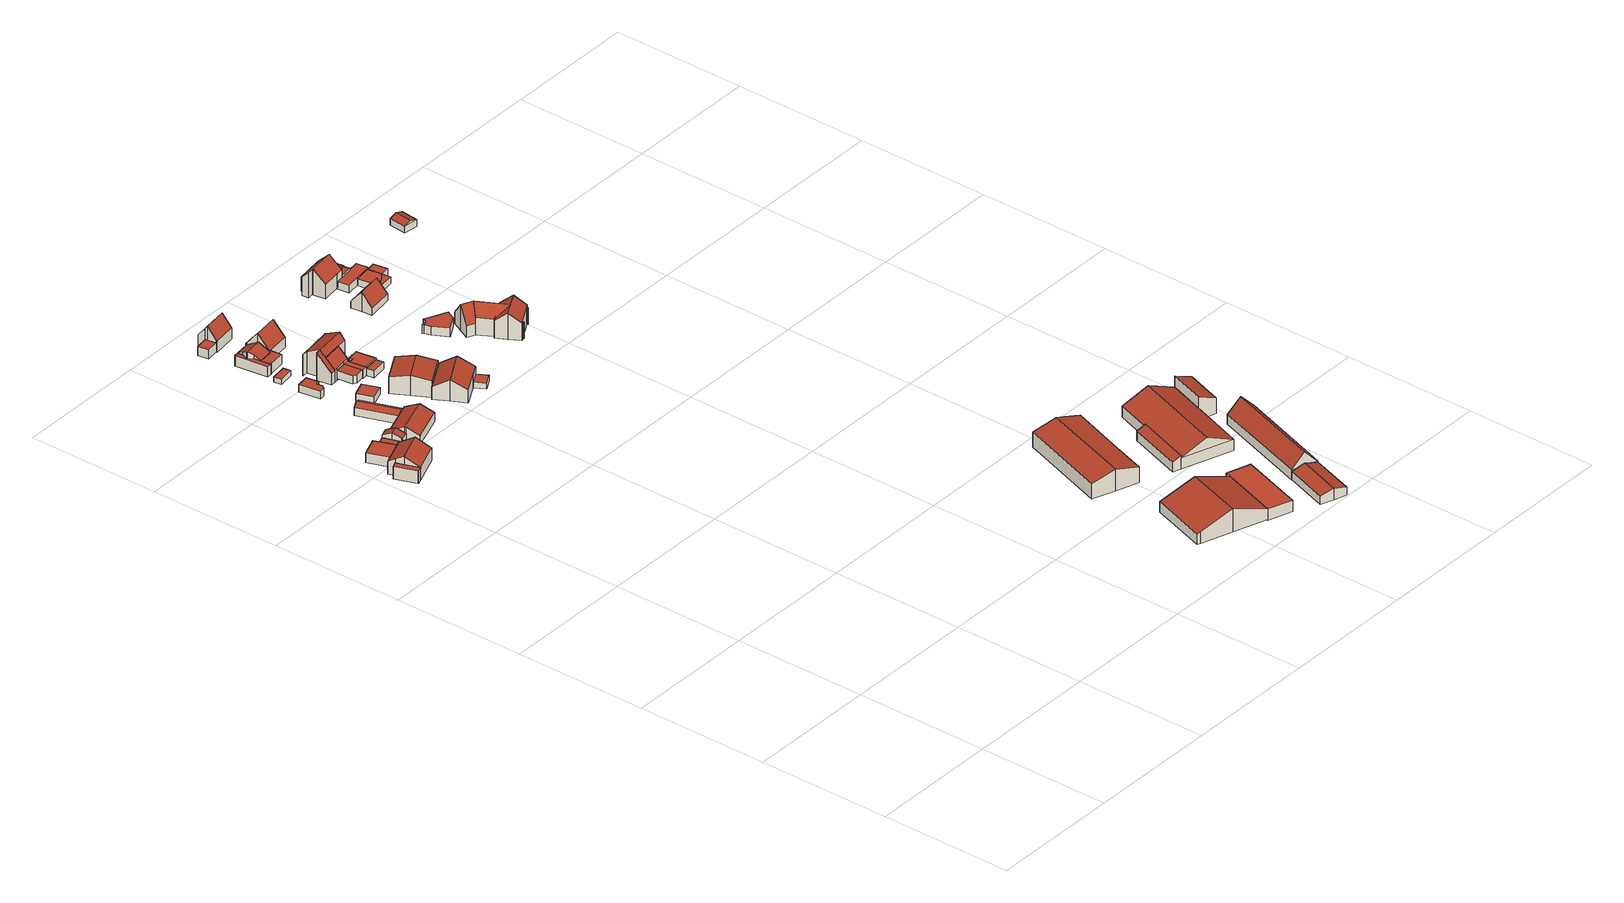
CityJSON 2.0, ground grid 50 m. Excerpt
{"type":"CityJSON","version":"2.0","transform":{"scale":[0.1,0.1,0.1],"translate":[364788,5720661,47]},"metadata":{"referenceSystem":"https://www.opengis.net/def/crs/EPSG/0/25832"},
"CityObjects":{
"building1":{"type":"Building","attributes":{"Gemeindeschluessel":"05562024","Geometrietyp2DReferenz":"3000","function":"31001_1010"},"children":["building1-1","building1-2","building1-3"]},
"building1-1":{"type":"BuildingPart","attributes":{"roofType":"3100","measuredHeight":8.03},"parents":["building1"],"geometry":[{"type":"MultiSurface","lod":"2","boundaries":[[[0,1,2,3]],[[4,5,1,0]],[[6,7,8,9]],[[10,11,7,6]],[[12,13,11,10]],[[9,4,0,3,14,6]],[[12,10,6,14]],[[2,1,5,8,7,11,13,15]],[[14,3,16,17]],[[17,16,2,15]],[[4,9,18,19]],[[8,5,19,18]],[[14,17,12]],[[13,12,17,15]]],"semantics":{"surfaces":[{"type":"WallSurface"},{"type":"RoofSurface"},{"type":"GroundSurface"},{"type":"ClosureSurface"}],"values":[0,0,0,0,0,1,1,2,0,3,0,3,0,3]}}]},
"building1-2":{"type":"BuildingPart","attributes":{"roofType":"1000","measuredHeight":3.71},"parents":["building1"],"geometry":[{"type":"Solid","lod":"2","boundaries":[[[[20,21,22,23]],[[24,25,21,20]],[[26,27,25,24]],[[18,8,27,26]],[[23,22,5,19]],[[18,26,24,20,23,19]],[[21,25,27,8,5,22]],[[18,19,5,8]]]],"semantics":{"surfaces":[{"type":"WallSurface"},{"type":"RoofSurface"},{"type":"GroundSurface"},{"type":"ClosureSurface"}],"values":[[0,0,0,0,0,1,2,3]]}}]},
"building1-3":{"type":"BuildingPart","attributes":{"roofType":"1000","measuredHeight":4.94},"parents":["building1"],"geometry":[{"type":"MultiSurface","lod":"2","boundaries":[[[16,2,28,29]],[[30,31,13,12]],[[32,33,31,30]],[[29,28,33,32]],[[30,12,16,29,32]],[[2,13,31,33,28]],[[16,17,15,2]],[[17,12,13,15]]],"semantics":{"surfaces":[{"type":"WallSurface"},{"type":"RoofSurface"},{"type":"GroundSurface"},{"type":"ClosureSurface"}],"values":[0,0,0,0,1,2,3,3]}}]},
"building2":{"type":"Building","attributes":{"Geometrietyp2DReferenz":"3000","Gemeindeschluessel":"05562024","function":"31001_2463","roofType":"1000","measuredHeight":2.84},"geometry":[{"type":"Solid","lod":"2","boundaries":[[[[34,35,36,37]],[[38,39,35,34]],[[40,41,39,38]],[[37,36,41,40]],[[38,34,37,40]],[[35,39,41,36]]]],"semantics":{"surfaces":[{"type":"WallSurface"},{"type":"RoofSurface"},{"type":"GroundSurface"}],"values":[[0,0,0,0,1,2]]}}]},
"building3":{"type":"Building","attributes":{"Geometrietyp2DReferenz":"3000","Gemeindeschluessel":"05562024","function":"31001_2463","roofType":"3100","measuredHeight":5.29},"address":[{"country":"Germany","locality":"Marl","thoroughfareNumber":"4","thoroughfareName":"Lüttinghofallee"}],"geometry":[{"type":"Solid","lod":"2","boundaries":[[[[42,43,44,45]],[[46,47,43,42]],[[48,49,47,46]],[[50,51,49,48]],[[52,53,51,50]],[[54,55,53,52]],[[56,57,55,54]],[[45,44,57,56]],[[50,48,46,42,52]],[[45,56,54,52,42]],[[43,47,49,51,53,55,57,44]]]],"semantics":{"surfaces":[{"type":"WallSurface"},{"type":"RoofSurface"},{"type":"GroundSurface"}],"values":[[0,0,0,0,0,0,0,0,1,1,2]]}}]},
"building4":{"type":"Building","attributes":{"Gemeindeschluessel":"05562024","Geometrietyp2DReferenz":"3000","function":"31001_1010"},"address":[{"country":"Germany","locality":"Marl","thoroughfareNumber":"4","thoroughfareName":"Lüttinghofallee"}],"children":["building4-1","building4-2"]},
"building4-1":{"type":"BuildingPart","attributes":{"roofType":"3100","measuredHeight":5.7},"parents":["building4"],"geometry":[{"type":"MultiSurface","lod":"2","boundaries":[[[58,59,60,61]],[[62,63,59,58]],[[64,65,63,62]],[[66,67,65,64]],[[68,69,70,71]],[[72,73,69,68]],[[74,75,73,72]],[[61,60,75,74]],[[58,61,74,72,62]],[[68,71,66,64,62,72]],[[59,63,65,67,70,69,73,75,60]],[[66,76,77]],[[71,78,79]],[[70,67,77,78]],[[76,79,78,77]]],"semantics":{"surfaces":[{"type":"WallSurface"},{"type":"RoofSurface"},{"type":"GroundSurface"},{"type":"ClosureSurface"}],"values":[0,0,0,0,0,0,0,0,1,1,2,0,0,3,3]}}]},
"building4-2":{"type":"BuildingPart","attributes":{"roofType":"3100","measuredHeight":4.14},"address":[{"country":"Germany","locality":"Marl","thoroughfareNumber":"4","thoroughfareName":"Lüttinghofallee"}],"parents":["building4"],"geometry":[{"type":"MultiSurface","lod":"2","boundaries":[[[80,81,67,77]],[[82,83,81,80]],[[78,70,83,82]],[[80,84,82]],[[77,85,84,80]],[[82,84,85,78]],[[81,83,70,67]],[[78,77,67,70]],[[76,79,85]],[[78,79,76,77]]],"semantics":{"surfaces":[{"type":"WallSurface"},{"type":"RoofSurface"},{"type":"GroundSurface"},{"type":"ClosureSurface"}],"values":[0,0,0,0,1,1,2,3,0,3]}}]},
"building5":{"type":"Building","attributes":{"Geometrietyp2DReferenz":"3000","Gemeindeschluessel":"05562024","function":"31001_1313","roofType":"1000","measuredHeight":2.84,"storeysAboveGround":1},"address":[{"country":"Germany","locality":"Marl","thoroughfareNumber":"24","thoroughfareName":"Im Eichholz"}],"geometry":[{"type":"Solid","lod":"2","boundaries":[[[[86,87,88,89]],[[90,91,87,86]],[[92,93,91,90]],[[94,95,93,92]],[[96,97,95,94]],[[98,99,97,96]],[[89,88,99,98]],[[96,94,92,90,86,89,98]],[[87,91,93,95,97,99,88]]]],"semantics":{"surfaces":[{"type":"WallSurface"},{"type":"RoofSurface"},{"type":"GroundSurface"}],"values":[[0,0,0,0,0,0,0,1,2]]}}]},
"building6":{"type":"Building","attributes":{"Geometrietyp2DReferenz":"3000","Gemeindeschluessel":"05562024","function":"31001_2463","roofType":"1000","measuredHeight":2},"address":[{"country":"Germany","locality":"Marl","thoroughfareNumber":"1","thoroughfareName":"Im Eichholz"}],"geometry":[{"type":"Solid","lod":"2","boundaries":[[[[100,101,102,103]],[[104,105,101,100]],[[106,107,105,104]],[[103,102,107,106]],[[104,100,103,106]],[[101,105,107,102]]]],"semantics":{"surfaces":[{"type":"WallSurface"},{"type":"RoofSurface"},{"type":"GroundSurface"}],"values":[[0,0,0,0,1,2]]}}]},
"building7":{"type":"Building","attributes":{"Geometrietyp2DReferenz":"3000","Gemeindeschluessel":"05562024","function":"31001_2463","roofType":"1000","measuredHeight":2.61},"address":[{"country":"Germany","locality":"Marl","thoroughfareNumber":"2","thoroughfareName":"Lüttinghofallee"}],"geometry":[{"type":"Solid","lod":"2","boundaries":[[[[108,109,110,111]],[[112,113,109,108]],[[114,115,113,112]],[[111,110,115,114]],[[112,108,111,114]],[[109,113,115,110]]]],"semantics":{"surfaces":[{"type":"WallSurface"},{"type":"RoofSurface"},{"type":"GroundSurface"}],"values":[[0,0,0,0,1,2]]}}]},
"building8":{"type":"Building","attributes":{"Gemeindeschluessel":"05562024","Geometrietyp2DReferenz":"3000","function":"31001_2463"},"address":[{"country":"Germany","locality":"Marl","thoroughfareNumber":"22","thoroughfareName":"Im Eichholz"}],"children":["building8-1","building8-2"]},
"building8-1":{"type":"BuildingPart","attributes":{"roofType":"3100","measuredHeight":6.01},"parents":["building8"],"geometry":[{"type":"Solid","lod":"2","boundaries":[[[[116,117,118,119]],[[120,121,122,123]],[[124,125,121,120]],[[126,127,125,124]],[[119,118,127,126]],[[128,116,119,126,124,129]],[[120,123,130,131,129,124]],[[117,132,133,134,135,122,121,125,127,118]],[[128,136,116]],[[132,117,116,136]],[[129,137,136,128]],[[136,137,133,132]],[[129,131,138,137]],[[137,138,134,133]],[[131,130,139,138]],[[135,134,138,139]],[[130,123,139]],[[122,135,139,123]]]],"semantics":{"surfaces":[{"type":"WallSurface"},{"type":"RoofSurface"},{"type":"GroundSurface"},{"type":"ClosureSurface"}],"values":[[0,0,0,0,0,1,1,2,0,3,0,3,0,3,0,3,0,3]]}}]},
"building8-2":{"type":"BuildingPart","attributes":{"roofType":"1000","measuredHeight":3.84},"address":[{"country":"Germany","locality":"Marl","thoroughfareNumber":"22","thoroughfareName":"Im Eichholz"}],"parents":["building8"],"geometry":[{"type":"MultiSurface","lod":"2","boundaries":[[[123,140,141,142]],[[143,144,145,116]],[[146,147,144,143]],[[142,141,147,146]],[[143,116,136,138,139,123,142,146]],[[140,148,149,150,145,144,147,141]],[[122,135,148,140]],[[123,139,135,122]],[[135,134,149,148]],[[139,138,134,135]],[[134,133,132,150,149]],[[137,136,132,133]],[[138,137,133,134]],[[132,117,145,150]],[[136,116,117,132]]],"semantics":{"surfaces":[{"type":"WallSurface"},{"type":"RoofSurface"},{"type":"GroundSurface"},{"type":"ClosureSurface"}],"values":[0,0,0,0,1,2,0,3,0,3,0,3,3,0,3]}}]},
"building9":{"type":"Building","attributes":{"Geometrietyp2DReferenz":"3000","Gemeindeschluessel":"05562024","function":"31001_2463","roofType":"1000","measuredHeight":3.57},"address":[{"country":"Germany","locality":"Marl","thoroughfareNumber":"20","thoroughfareName":"Im Eichholz"}],"geometry":[{"type":"Solid","lod":"2","boundaries":[[[[151,152,153,154]],[[155,156,152,151]],[[157,158,156,155]],[[154,153,158,157]],[[155,151,154,157]],[[152,156,158,153]]]],"semantics":{"surfaces":[{"type":"WallSurface"},{"type":"RoofSurface"},{"type":"GroundSurface"}],"values":[[0,0,0,0,1,2]]}}]},
"building10":{"type":"Building","attributes":{"Geometrietyp2DReferenz":"3000","Gemeindeschluessel":"05562024","function":"31001_2463","roofType":"1000","measuredHeight":3.78},"address":[{"country":"Germany","locality":"Marl","thoroughfareNumber":"22","thoroughfareName":"Im Eichholz"}],"geometry":[{"type":"Solid","lod":"2","boundaries":[[[[143,159,160,161]],[[116,162,159,143]],[[119,163,162,116]],[[164,165,163,119]],[[166,167,165,164]],[[161,160,167,166]],[[164,119,116,143,161,166]],[[159,162,163,165,167,160]]]],"semantics":{"surfaces":[{"type":"WallSurface"},{"type":"RoofSurface"},{"type":"GroundSurface"}],"values":[[0,0,0,0,0,0,1,2]]}}]},
"building11":{"type":"Building","attributes":{"Gemeindeschluessel":"05562024","Geometrietyp2DReferenz":"3000","function":"31001_1010"},"address":[{"country":"Germany","locality":"Marl","thoroughfareNumber":"24","thoroughfareName":"Im Eichholz"}],"children":["building11-1","building11-2","building11-3","building11-4"]},
"building11-1":{"type":"BuildingPart","attributes":{"roofType":"3100","measuredHeight":10.61,"storeysAboveGround":1},"parents":["building11"],"geometry":[{"type":"MultiSurface","lod":"2","boundaries":[[[168,169,170,171]],[[172,173,174,175]],[[176,177,173,172]],[[178,179,177,176]],[[180,181,179,178]],[[182,183,181,180]],[[184,185,183,182]],[[171,170,185,184]],[[180,178,176,172,175,186,182]],[[187,168,171,184,182,186]],[[169,188,189,174,173,177,179,181,183,185,170]],[[168,187,188,169]],[[186,190,191]],[[191,190,189,188,187]],[[186,175,190]],[[174,189,190,175]]],"semantics":{"surfaces":[{"type":"WallSurface"},{"type":"RoofSurface"},{"type":"GroundSurface"},{"type":"ClosureSurface"}],"values":[0,0,0,0,0,0,0,0,1,1,2,3,0,3,0,3]}}]},
"building11-2":{"type":"BuildingPart","attributes":{"roofType":"2100","measuredHeight":8.33,"storeysAboveGround":1},"parents":["building11"],"geometry":[{"type":"MultiSurface","lod":"2","boundaries":[[[192,193,194,195]],[[196,197,198,199]],[[200,201,169,202]],[[195,194,201,200]],[[202,203,196,199,192,195,200]],[[193,198,197,188,169,201,194]],[[204,205,198,193]],[[192,199,206,207]],[[205,204,207,206]],[[203,208,209]],[[197,196,209,208,187,188]],[[203,202,168,187]],[[169,188,187,168]]],"semantics":{"surfaces":[{"type":"WallSurface"},{"type":"RoofSurface"},{"type":"GroundSurface"},{"type":"ClosureSurface"}],"values":[0,0,0,0,1,2,0,0,3,0,3,0,3]}}]},
"building11-3":{"type":"BuildingPart","attributes":{"roofType":"2100","measuredHeight":10.62,"storeysAboveGround":1},"parents":["building11"],"geometry":[{"type":"MultiSurface","lod":"2","boundaries":[[[175,174,210,211]],[[212,213,197,196]],[[211,210,213,212]],[[196,175,211,212]],[[174,197,213,210]],[[208,187,191]],[[190,191,187,188,189]],[[175,190,189,174]],[[187,208,209,196,197,188]]],"semantics":{"surfaces":[{"type":"WallSurface"},{"type":"RoofSurface"},{"type":"GroundSurface"},{"type":"ClosureSurface"}],"values":[0,0,0,1,2,0,3,3,3]}}]},
"building11-4":{"type":"BuildingPart","attributes":{"roofType":"1000","measuredHeight":3.11,"storeysAboveGround":1},"address":[{"country":"Germany","locality":"Marl","thoroughfareNumber":"24","thoroughfareName":"Im Eichholz"}],"parents":["building11"],"geometry":[{"type":"Solid","lod":"2","boundaries":[[[[206,205,214,215]],[[216,217,204,207]],[[218,219,217,216]],[[215,214,219,218]],[[216,207,206,215,218]],[[205,204,217,219,214]],[[206,207,204,205]]]],"semantics":{"surfaces":[{"type":"WallSurface"},{"type":"RoofSurface"},{"type":"GroundSurface"},{"type":"ClosureSurface"}],"values":[[0,0,0,0,1,2,3]]}}]},
"building12":{"type":"Building","attributes":{"Geometrietyp2DReferenz":"3000","Gemeindeschluessel":"05562024","function":"31001_2143","roofType":"1000","measuredHeight":3.15},"address":[{"country":"Germany","locality":"Marl","thoroughfareNumber":"24","thoroughfareName":"Im Eichholz"}],"geometry":[{"type":"Solid","lod":"2","boundaries":[[[[220,221,222,223]],[[224,225,221,220]],[[226,227,225,224]],[[228,229,227,226]],[[230,231,229,228]],[[216,232,231,230]],[[207,233,232,216]],[[223,222,233,207]],[[216,230,228,226,224,220,223,207]],[[221,225,227,229,231,232,233,222]]]],"semantics":{"surfaces":[{"type":"WallSurface"},{"type":"RoofSurface"},{"type":"GroundSurface"}],"values":[[0,0,0,0,0,0,0,0,1,2]]}}]},
"building13":{"type":"Building","attributes":{"Geometrietyp2DReferenz":"3000","Gemeindeschluessel":"05562024","function":"31001_1010","roofType":"3100","measuredHeight":8.81},"address":[{"country":"Germany","locality":"Marl","thoroughfareNumber":"20","thoroughfareName":"Im Eichholz"}],"geometry":[{"type":"Solid","lod":"2","boundaries":[[[[234,235,236,237]],[[238,239,235,234]],[[240,241,239,238]],[[242,243,241,240]],[[244,245,243,242]],[[246,247,245,244]],[[248,249,247,246]],[[250,251,249,248]],[[252,253,251,250]],[[254,255,253,252]],[[256,257,255,254]],[[237,236,257,256]],[[252,250,248,246,244,242,240,238,254]],[[234,237,256,254,238]],[[235,239,241,243,245,247,249,251,253,255,257,236]]]],"semantics":{"surfaces":[{"type":"WallSurface"},{"type":"RoofSurface"},{"type":"GroundSurface"}],"values":[[0,0,0,0,0,0,0,0,0,0,0,0,1,1,2]]}}]},
"building14":{"type":"Building","attributes":{"Geometrietyp2DReferenz":"3000","Gemeindeschluessel":"05562024","function":"31001_1010","roofType":"3100","measuredHeight":9.2},"address":[{"country":"Germany","locality":"Marl","thoroughfareNumber":"22","thoroughfareName":"Im Eichholz"}],"geometry":[{"type":"Solid","lod":"2","boundaries":[[[[258,259,127,126]],[[260,121,259,258]],[[261,262,121,260]],[[263,264,262,261]],[[265,266,264,263]],[[267,268,266,265]],[[269,270,268,267]],[[126,127,270,269]],[[263,261,260,258,265]],[[126,269,267,265,258]],[[259,121,262,264,266,268,270,127]]]],"semantics":{"surfaces":[{"type":"WallSurface"},{"type":"RoofSurface"},{"type":"GroundSurface"}],"values":[[0,0,0,0,0,0,0,0,1,1,2]]}}]},
"building15":{"type":"Building","attributes":{"Gemeindeschluessel":"05562024","Geometrietyp2DReferenz":"3000","function":"31001_1010"},"address":[{"country":"Germany","locality":"Marl","thoroughfareNumber":"2","thoroughfareName":"Lüttinghofallee"}],"children":["building15-1","building15-2"]},
"building15-1":{"type":"BuildingPart","attributes":{"roofType":"3100","measuredHeight":8.27},"parents":["building15"],"geometry":[{"type":"Solid","lod":"2","boundaries":[[[[271,272,273,274]],[[275,276,272,271]],[[277,278,276,275]],[[279,280,278,277]],[[281,282,280,279]],[[283,284,282,281]],[[285,286,287,288]],[[274,273,286,285]],[[285,288,283,281,279,274]],[[277,275,271,274,279]],[[272,276,278,280,282,284,287,286,273]],[[283,288,287,284]]]],"semantics":{"surfaces":[{"type":"WallSurface"},{"type":"RoofSurface"},{"type":"GroundSurface"},{"type":"ClosureSurface"}],"values":[[0,0,0,0,0,0,0,0,1,1,2,3]]}}]},
"building15-2":{"type":"BuildingPart","attributes":{"roofType":"3100","measuredHeight":7.77},"parents":["building15"],"geometry":[{"type":"MultiSurface","lod":"2","boundaries":[[[289,290,284,291]],[[292,293,290,289]],[[294,295,293,292]],[[296,297,295,294]],[[298,287,297,296]],[[291,298,296,289]],[[294,292,289,296]],[[290,293,295,297,287,284]],[[298,291,283,288]],[[284,287,288,283]]],"semantics":{"surfaces":[{"type":"WallSurface"},{"type":"RoofSurface"},{"type":"GroundSurface"},{"type":"ClosureSurface"}],"values":[0,0,0,0,0,1,1,2,0,3]}}]},
"building16":{"type":"Building","attributes":{"Geometrietyp2DReferenz":"3000","Gemeindeschluessel":"05562024","function":"31001_2463","roofType":"1000","measuredHeight":2.67},"address":[{"country":"Germany","locality":"Marl","thoroughfareNumber":"24","thoroughfareName":"Im Eichholz"}],"geometry":[{"type":"Solid","lod":"2","boundaries":[[[[299,300,227,301]],[[302,303,300,299]],[[304,305,303,302]],[[301,227,305,304]],[[302,299,301,304]],[[300,303,305,227]]]],"semantics":{"surfaces":[{"type":"WallSurface"},{"type":"RoofSurface"},{"type":"GroundSurface"}],"values":[[0,0,0,0,1,2]]}}]},
"building17":{"type":"Building","attributes":{"Geometrietyp2DReferenz":"3000","Gemeindeschluessel":"05562024","function":"31001_2463","roofType":"1000","measuredHeight":3.22},"address":[{"country":"Germany","locality":"Marl","thoroughfareNumber":"24","thoroughfareName":"Im Eichholz"}],"geometry":[{"type":"Solid","lod":"2","boundaries":[[[[226,227,300,306]],[[224,225,227,226]],[[220,221,225,224]],[[307,308,221,220]],[[309,310,308,307]],[[311,312,310,309]],[[306,300,312,311]],[[309,307,220,224,226,306,311]],[[227,225,221,308,310,312,300]]]],"semantics":{"surfaces":[{"type":"WallSurface"},{"type":"RoofSurface"},{"type":"GroundSurface"}],"values":[[0,0,0,0,0,0,0,1,2]]}}]},
"building18":{"type":"Building","attributes":{"Geometrietyp2DReferenz":"3000","Gemeindeschluessel":"05562024","function":"31001_2463","roofType":"1000","measuredHeight":2.24},"address":[{"country":"Germany","locality":"Marl","thoroughfareNumber":"2","thoroughfareName":"Lüttinghofallee"}],"geometry":[{"type":"Solid","lod":"2","boundaries":[[[[313,314,315,316]],[[317,318,314,313]],[[319,320,318,317]],[[316,315,320,319]],[[317,313,316,319]],[[314,318,320,315]]]],"semantics":{"surfaces":[{"type":"WallSurface"},{"type":"RoofSurface"},{"type":"GroundSurface"}],"values":[[0,0,0,0,1,2]]}}]},
"building19":{"type":"Building","attributes":{"Geometrietyp2DReferenz":"3000","Gemeindeschluessel":"05562024","function":"31001_2720","roofType":"3100","measuredHeight":8.85},"address":[{"country":"Germany","locality":"Marl","thoroughfareNumber":"10","thoroughfareName":"Buerer Straße"}],"geometry":[{"type":"Solid","lod":"2","boundaries":[[[[321,322,323,324]],[[325,326,322,321]],[[327,328,326,325]],[[329,330,328,327]],[[331,332,330,329]],[[333,334,332,331]],[[324,323,334,333]],[[327,325,321,324,329]],[[333,331,329,324]],[[322,326,328,330,332,334,323]]]],"semantics":{"surfaces":[{"type":"WallSurface"},{"type":"RoofSurface"},{"type":"GroundSurface"}],"values":[[0,0,0,0,0,0,0,1,1,2]]}}]},
"building20":{"type":"Building","attributes":{"Geometrietyp2DReferenz":"3000","Gemeindeschluessel":"05562024","function":"31001_2463","roofType":"1000","measuredHeight":3.39},"address":[{"country":"Germany","locality":"Marl","thoroughfareNumber":"25","thoroughfareName":"Im Eichholz"}],"geometry":[{"type":"Solid","lod":"2","boundaries":[[[[335,336,337,338]],[[339,340,336,335]],[[341,342,340,339]],[[343,344,342,341]],[[345,346,344,343]],[[347,348,346,345]],[[349,350,348,347]],[[351,352,350,349]],[[353,354,352,351]],[[338,337,354,353]],[[351,349,347,345,343,341,339,335,338,353]],[[336,340,342,344,346,348,350,352,354,337]]]],"semantics":{"surfaces":[{"type":"WallSurface"},{"type":"RoofSurface"},{"type":"GroundSurface"}],"values":[[0,0,0,0,0,0,0,0,0,0,1,2]]}}]},
"building21":{"type":"Building","attributes":{"Geometrietyp2DReferenz":"3000","Gemeindeschluessel":"05562024","function":"31001_1010","roofType":"3100","measuredHeight":7.37},"address":[{"country":"Germany","locality":"Marl","thoroughfareNumber":"21","thoroughfareName":"Im Eichholz"}],"geometry":[{"type":"Solid","lod":"2","boundaries":[[[[355,356,357,358]],[[359,360,356,355]],[[361,362,360,359]],[[363,364,362,361]],[[365,366,364,363]],[[367,368,366,365]],[[358,357,368,367]],[[361,359,355,358,363]],[[367,365,363,358]],[[356,360,362,364,366,368,357]]]],"semantics":{"surfaces":[{"type":"WallSurface"},{"type":"RoofSurface"},{"type":"GroundSurface"}],"values":[[0,0,0,0,0,0,0,1,1,2]]}}]},
"building22":{"type":"Building","attributes":{"Gemeindeschluessel":"05562024","Geometrietyp2DReferenz":"3000","function":"31001_1010"},"address":[{"country":"Germany","locality":"Marl","thoroughfareNumber":"25","thoroughfareName":"Im Eichholz"}],"children":["building22-1","building22-2","building22-3"]},
"building22-1":{"type":"BuildingPart","attributes":{"roofType":"3100","measuredHeight":9.88},"parents":["building22"],"geometry":[{"type":"Solid","lod":"2","boundaries":[[[[369,370,371,372]],[[373,374,370,369]],[[375,376,377,378]],[[379,380,376,375]],[[381,382,380,379]],[[383,384,382,381]],[[385,386,384,383]],[[387,388,386,385]],[[389,390,388,387]],[[391,392,390,389]],[[393,394,392,391]],[[395,396,394,393]],[[397,398,396,395]],[[399,400,398,397]],[[372,371,400,399]],[[375,378,373,369,372,379]],[[399,397,395,393,391,389,387,385,383,381,379,372]],[[370,374,377,376,380,382,384,386,388,390,392,394,396,398,400,371]],[[378,377,374,373]]]],"semantics":{"surfaces":[{"type":"WallSurface"},{"type":"RoofSurface"},{"type":"GroundSurface"},{"type":"ClosureSurface"}],"values":[[0,0,0,0,0,0,0,0,0,0,0,0,0,0,0,1,1,2,3]]}}]},
"building22-2":{"type":"BuildingPart","attributes":{"roofType":"5000","measuredHeight":9.88},"parents":["building22"],"geometry":[{"type":"MultiSurface","lod":"2","boundaries":[[[401,402,403,404]],[[378,377,402,401]],[[405,406,374,373]],[[407,408,409,410]],[[411,412,408,407]],[[404,403,412,411]],[[413,414,405,373]],[[373,378,413]],[[378,401,404,411,407,410,414,413]],[[402,377,374,406,415,409,408,412,403]],[[373,374,377,378]],[[416,417,405]],[[417,416,414,415,406]],[[410,418,419]],[[414,419,418,409,415]]],"semantics":{"surfaces":[{"type":"WallSurface"},{"type":"RoofSurface"},{"type":"GroundSurface"},{"type":"ClosureSurface"}],"values":[0,0,0,0,0,0,1,1,1,2,3,0,3,0,3]}}]},
"building22-3":{"type":"BuildingPart","attributes":{"roofType":"3100","measuredHeight":10.02},"parents":["building22"],"geometry":[{"type":"MultiSurface","lod":"2","boundaries":[[[420,421,406,417]],[[422,423,421,420]],[[424,425,423,422]],[[418,409,425,424]],[[420,417,426,422]],[[418,424,422,426]],[[406,421,423,425,409,415]],[[426,416,414]],[[414,416,417,406,415]],[[426,414,419]],[[419,414,415,409,418]]],"semantics":{"surfaces":[{"type":"WallSurface"},{"type":"RoofSurface"},{"type":"GroundSurface"},{"type":"ClosureSurface"}],"values":[0,0,0,0,1,1,2,0,3,0,3]}}]},
"building23":{"type":"Building","attributes":{"Geometrietyp2DReferenz":"3000","Gemeindeschluessel":"05562024","function":"31001_2720","roofType":"3100","measuredHeight":8.28},"address":[{"country":"Germany","locality":"Marl","thoroughfareNumber":"10","thoroughfareName":"Buerer Straße"}],"geometry":[{"type":"Solid","lod":"2","boundaries":[[[[427,428,429,430]],[[431,432,428,427]],[[433,434,432,431]],[[435,436,434,433]],[[437,438,436,435]],[[439,440,438,437]],[[441,442,440,439]],[[430,429,442,441]],[[433,431,427,435]],[[430,441,439,437,435,427]],[[428,432,434,436,438,440,442,429]]]],"semantics":{"surfaces":[{"type":"WallSurface"},{"type":"RoofSurface"},{"type":"GroundSurface"}],"values":[[0,0,0,0,0,0,0,0,1,1,2]]}}]},
"building24":{"type":"Building","attributes":{"Gemeindeschluessel":"05562024","Geometrietyp2DReferenz":"3000","function":"31001_1010"},"address":[{"country":"Germany","locality":"Marl","thoroughfareNumber":"19","thoroughfareName":"Im Eichholz"}],"children":["building24-1","building24-2"]},
"building24-1":{"type":"BuildingPart","attributes":{"roofType":"3100","measuredHeight":10.02},"parents":["building24"],"geometry":[{"type":"MultiSurface","lod":"2","boundaries":[[[443,444,445,446]],[[447,448,444,443]],[[449,450,448,447]],[[451,452,450,449]],[[453,454,452,451]],[[455,456,454,453]],[[457,458,456,455]],[[459,460,458,457]],[[461,462,460,459]],[[463,464,462,461]],[[465,466,464,463]],[[447,443,446,467,449]],[[465,463,461,459,457,455,453,451,449,467]],[[445,444,448,450,452,454,456,458,460,462,464,466,468]],[[467,446,469,470]],[[470,469,445,468]],[[467,470,471,465]],[[471,470,468,466]]],"semantics":{"surfaces":[{"type":"WallSurface"},{"type":"RoofSurface"},{"type":"GroundSurface"},{"type":"ClosureSurface"}],"values":[0,0,0,0,0,0,0,0,0,0,0,1,1,2,0,3,0,3]}}]},
"building24-2":{"type":"BuildingPart","attributes":{"roofType":"3200","measuredHeight":4.7},"address":[{"country":"Germany","locality":"Marl","thoroughfareNumber":"19","thoroughfareName":"Im Eichholz"}],"parents":["building24"],"geometry":[{"type":"MultiSurface","lod":"2","boundaries":[[[472,473,474,471]],[[475,476,473,472]],[[477,478,476,475]],[[479,480,478,477]],[[481,482,480,479]],[[483,484,482,481]],[[485,486,484,483]],[[469,487,486,485]],[[488,485,483,481,479,477,475,472,489]],[[472,471,489]],[[489,471,469,488]],[[469,485,488]],[[474,473,476,478,480,482,484,486,487]],[[445,468,466,474,487]],[[469,470,468,445]],[[470,471,466,468]]],"semantics":{"surfaces":[{"type":"WallSurface"},{"type":"RoofSurface"},{"type":"GroundSurface"},{"type":"ClosureSurface"}],"values":[0,0,0,0,0,0,0,0,1,1,1,1,2,0,3,3]}}]},
"building25":{"type":"Building","attributes":{"Geometrietyp2DReferenz":"3000","Gemeindeschluessel":"05562024","function":"31001_2720","roofType":"1000","measuredHeight":4.3},"address":[{"country":"Germany","locality":"Marl","thoroughfareNumber":"10","thoroughfareName":"Buerer Straße"}],"geometry":[{"type":"Solid","lod":"2","boundaries":[[[[490,491,492,331]],[[493,494,491,490]],[[495,496,494,493]],[[333,497,496,495]],[[331,492,497,333]],[[495,493,490,331,333]],[[491,494,496,497,492]]]],"semantics":{"surfaces":[{"type":"WallSurface"},{"type":"RoofSurface"},{"type":"GroundSurface"}],"values":[[0,0,0,0,0,1,2]]}}]},
"building26":{"type":"Building","attributes":{"Geometrietyp2DReferenz":"3000","Gemeindeschluessel":"05562024","function":"31001_2463","roofType":"1000","measuredHeight":2.84},"address":[{"country":"Germany","locality":"Marl","thoroughfareNumber":"19","thoroughfareName":"Im Eichholz"}],"geometry":[{"type":"Solid","lod":"2","boundaries":[[[[498,499,500,501]],[[502,503,499,498]],[[504,505,503,502]],[[506,507,505,504]],[[508,509,507,506]],[[510,511,509,508]],[[512,513,511,510]],[[501,500,513,512]],[[510,508,506,504,502,498,501,512]],[[499,503,505,507,509,511,513,500]]]],"semantics":{"surfaces":[{"type":"WallSurface"},{"type":"RoofSurface"},{"type":"GroundSurface"}],"values":[[0,0,0,0,0,0,0,0,1,2]]}}]},
"building27":{"type":"Building","attributes":{"Gemeindeschluessel":"05562024","Geometrietyp2DReferenz":"3000","function":"31001_1010"},"address":[{"country":"Germany","locality":"Marl","thoroughfareNumber":"21","thoroughfareName":"Im Eichholz"}],"children":["building27-1","building27-2"]},
"building27-1":{"type":"BuildingPart","attributes":{"roofType":"3200","measuredHeight":4.97},"parents":["building27"],"geometry":[{"type":"Solid","lod":"2","boundaries":[[[[514,362,515,516]],[[517,360,362,514]],[[518,519,360,517]],[[520,521,519,518]],[[522,523,521,520]],[[524,525,526,527]],[[516,515,525,524]],[[528,524,527,522,529]],[[522,520,529]],[[529,520,518,517,514,516,528]],[[516,524,528]],[[362,360,519,521,523,526,525,515]],[[527,526,523,522]]]],"semantics":{"surfaces":[{"type":"WallSurface"},{"type":"RoofSurface"},{"type":"GroundSurface"},{"type":"ClosureSurface"}],"values":[[0,0,0,0,0,0,0,1,1,1,1,2,3]]}}]},
"building27-2":{"type":"BuildingPart","attributes":{"roofType":"1000","measuredHeight":2.59},"parents":["building27"],"geometry":[{"type":"Solid","lod":"2","boundaries":[[[[530,531,523,522]],[[532,533,531,530]],[[534,535,533,532]],[[527,526,535,534]],[[534,532,530,522,527]],[[531,533,535,526,523]],[[522,523,526,527]]]],"semantics":{"surfaces":[{"type":"WallSurface"},{"type":"RoofSurface"},{"type":"GroundSurface"},{"type":"ClosureSurface"}],"values":[[0,0,0,0,1,2,3]]}}]},
"building28":{"type":"Building","attributes":{"Geometrietyp2DReferenz":"3000","Gemeindeschluessel":"05562024","function":"31001_2724","roofType":"3100","measuredHeight":4.43},"address":[{"country":"Germany","locality":"Marl","thoroughfareNumber":"10","thoroughfareName":"Buerer Straße"}],"geometry":[{"type":"Solid","lod":"2","boundaries":[[[[536,537,538,539]],[[540,541,537,536]],[[542,543,541,540]],[[544,545,543,542]],[[546,547,545,544]],[[539,538,547,546]],[[540,536,539,542]],[[546,544,542,539]],[[537,541,543,545,547,538]]]],"semantics":{"surfaces":[{"type":"WallSurface"},{"type":"RoofSurface"},{"type":"GroundSurface"}],"values":[[0,0,0,0,0,0,1,1,2]]}}]},
"building29":{"type":"Building","attributes":{"Gemeindeschluessel":"05562024","Geometrietyp2DReferenz":"3000","function":"31001_2720"},"address":[{"country":"Germany","locality":"Marl","thoroughfareNumber":"10","thoroughfareName":"Buerer Straße"}],"children":["building29-1","building29-2","building29-3"]},
"building29-1":{"type":"BuildingPart","attributes":{"roofType":"3100","measuredHeight":8.49},"parents":["building29"],"geometry":[{"type":"MultiSurface","lod":"2","boundaries":[[[548,549,550,551]],[[552,553,554,555]],[[551,556,548]],[[555,557,552]],[[552,557,556,551]],[[548,556,557,555]],[[550,549,554,553]],[[558,551,550,559]],[[552,558,559,553]],[[560,555,554,561]],[[548,560,561,549]]],"semantics":{"surfaces":[{"type":"WallSurface"},{"type":"RoofSurface"},{"type":"GroundSurface"},{"type":"ClosureSurface"}],"values":[0,0,0,0,1,1,2,0,3,0,3]}}]},
"building29-2":{"type":"BuildingPart","attributes":{"roofType":"2100","measuredHeight":5.01},"parents":["building29"],"geometry":[{"type":"MultiSurface","lod":"2","boundaries":[[[562,561,563,564]],[[565,566,549,567]],[[564,563,566,565]],[[567,562,564,565]],[[561,549,566,563]],[[562,567,548,560]],[[560,548,549,561]]],"semantics":{"surfaces":[{"type":"WallSurface"},{"type":"RoofSurface"},{"type":"GroundSurface"},{"type":"ClosureSurface"}],"values":[0,0,0,1,2,0,3]}}]},
"building29-3":{"type":"BuildingPart","attributes":{"roofType":"2100","measuredHeight":8.66},"parents":["building29"],"geometry":[{"type":"MultiSurface","lod":"2","boundaries":[[[568,559,569,570]],[[571,572,553,573]],[[570,569,572,571]],[[573,568,570,571]],[[559,553,572,569]],[[568,573,552,558]],[[558,552,553,559]]],"semantics":{"surfaces":[{"type":"WallSurface"},{"type":"RoofSurface"},{"type":"GroundSurface"},{"type":"ClosureSurface"}],"values":[0,0,0,1,2,0,3]}}]},
"building30":{"type":"Building","attributes":{"Geometrietyp2DReferenz":"3000","Gemeindeschluessel":"05562024","function":"31001_2724","roofType":"3100","measuredHeight":8.82},"address":[{"country":"Germany","locality":"Marl","thoroughfareNumber":"10","thoroughfareName":"Buerer Straße"}],"geometry":[{"type":"Solid","lod":"2","boundaries":[[[[574,575,576,577]],[[578,579,575,574]],[[580,581,579,578]],[[577,576,581,580]],[[574,582,578]],[[580,583,577]],[[577,583,582,574]],[[578,582,583,580]],[[575,579,581,576]]]],"semantics":{"surfaces":[{"type":"WallSurface"},{"type":"RoofSurface"},{"type":"GroundSurface"}],"values":[[0,0,0,0,0,0,1,1,2]]}}]},
"building31":{"type":"Building","attributes":{"Geometrietyp2DReferenz":"3000","Gemeindeschluessel":"05562024","function":"31001_1313","roofType":"3100","measuredHeight":3.67},"address":[{"country":"Germany","locality":"Marl","thoroughfareNumber":"19","thoroughfareName":"Im Eichholz"}],"geometry":[{"type":"Solid","lod":"2","boundaries":[[[[584,585,586,587]],[[588,589,585,584]],[[590,591,589,588]],[[587,586,591,590]],[[584,592,588]],[[590,593,587]],[[587,593,592,584]],[[588,592,593,590]],[[585,589,591,586]]]],"semantics":{"surfaces":[{"type":"WallSurface"},{"type":"RoofSurface"},{"type":"GroundSurface"}],"values":[[0,0,0,0,0,0,1,1,2]]}}]}
},
"vertices":[
[17,2455,78],[17,2455,29],[26,2432,29],[26,2432,92],[56,2470,78],[56,2470,29],[146,2445,109],[146,2445,29],[127,2497,29],[127,2497,78],[166,2393,78],[166,2393,29],[57,2351,78],[57,2351,29],[37,2403,109],[37,2403,29],[26,2432,78],[37,2403,78],[127,2497,66],[56,2470,66],
[96,2579,66],[96,2579,29],[25,2552,29],[25,2552,66],[102,2561,66],[102,2561,29],[126,2499,66],[126,2499,29],
[6,2424,29],[6,2424,78],[36,2343,78],[36,2343,29],[36,2345,78],[36,2345,29],
[126,2499,59],[126,2499,30],[157,2511,30],[157,2511,59],[102,2561,59],[102,2561,30],[135,2573,59],[135,2573,30],
[147,2540,85],[147,2540,32],[157,2511,32],[157,2511,72],[135,2573,70],[135,2573,32],[166,2583,70],[166,2583,32],[171,2570,76],[171,2570,32],[178,2551,85],[178,2551,32],[190,2518,70],[190,2518,32],[159,2507,70],[159,2507,32],
[190,2518,92],[190,2518,37],[206,2473,37],[206,2473,71],[188,2522,94],[188,2522,37],[171,2570,71],[171,2570,37],[255,2600,71],[255,2600,37],[306,2618,71],[306,2618,37],[300,2616,37],[300,2616,71],[323,2569,94],[323,2569,37],[340,2521,71],[340,2521,37],[262,2602,71],[255,2600,68],[300,2616,68],[293,2613,71],
[204,2743,68],[204,2743,37],[249,2759,68],[249,2759,37],[226,2751,78],[277,2608,78],
[254,2929,64],[254,2929,35],[248,2975,35],[248,2975,64],[241,2927,64],[241,2927,35],[244,2904,64],[244,2904,35],[234,2891,64],[234,2891,35],[214,2888,64],[214,2888,35],[202,2968,64],[202,2968,35],
[200,3038,56],[200,3038,36],[258,3046,36],[258,3046,56],[196,3066,56],[196,3066,36],[254,3074,56],[254,3074,36],
[296,2733,65],[296,2733,39],[351,2754,39],[351,2754,65],[274,2792,65],[274,2792,39],[329,2813,65],[329,2813,39],
[221,3139,74],[221,3139,38],[278,3146,38],[278,3146,74],[267,3233,74],[267,3233,38],[209,3226,38],[209,3226,74],[273,3190,98],[273,3190,38],[278,3149,76],[278,3149,38],[218,3165,88],[205,3181,98],[212,3207,84],[203,3184,96],[218,3165,38],[205,3181,38],[203,3184,38],[212,3207,38],[218,3165,74],[205,3181,74],[203,3184,74],[212,3207,74],
[209,3226,35],[192,3223,35],[192,3223,74],[226,3102,74],[226,3102,35],[221,3139,35],[208,3100,74],[208,3100,35],[212,3207,35],[203,3184,35],[218,3165,35],
[167,3310,73],[167,3310,37],[214,3317,37],[214,3317,73],[161,3351,73],[161,3351,37],[208,3357,73],[208,3357,37],
[226,3102,36],[292,3111,36],[292,3111,74],[221,3139,36],[278,3146,36],[278,3149,74],[278,3149,36],[287,3150,74],[287,3150,36],
[393,2959,114],[393,2959,34],[393,2960,34],[393,2960,114],[305,3018,115],[305,3018,34],[312,2970,34],[312,2970,140],[285,3016,116],[285,3016,34],[285,3019,114],[285,3019,34],[425,3039,114],[425,3039,34],[432,2985,140],[432,2985,34],[435,2966,114],[435,2966,34],[312,2969,140],[315,2948,114],[315,2948,34],[312,2969,34],[312,2969,139],[313,2964,133],
[375,2922,80],[375,2922,34],[396,2925,34],[396,2925,80],[320,2914,80],[320,2914,34],[330,2915,34],[330,2915,80],[398,2925,80],[398,2925,34],[393,2959,117],[315,2948,117],[375,2922,42],[330,2915,42],[330,2915,73],[375,2922,73],[315,2948,116],[318,2931,98],
[292,2967,34],[292,2967,140],[300,2911,80],[300,2911,34],
[338,2857,42],[338,2857,73],[384,2853,73],[384,2853,42],[350,2848,73],[350,2848,42],
[397,2914,73],[397,2914,41],[396,2925,41],[396,2925,73],[397,2913,73],[397,2913,41],[405,2854,73],[405,2854,41],[385,2851,73],[385,2851,41],[385,2853,73],[385,2853,41],[384,2853,41],[375,2922,41],
[214,3317,84],[214,3317,38],[214,3313,38],[214,3313,80],[209,3348,126],[209,3348,38],[208,3357,115],[208,3357,38],[204,3384,80],[204,3384,38],[225,3387,80],[225,3387,38],[224,3393,71],[224,3393,38],[257,3397,71],[257,3397,38],[258,3391,80],[258,3391,38],[293,3396,80],[293,3396,38],[298,3360,126],[298,3360,38],[303,3325,80],[303,3325,38],
[272,3193,130],[272,3193,38],[267,3233,80],[266,3237,76],[266,3237,38],[360,3248,76],[360,3248,38],[366,3205,130],[366,3205,38],[372,3161,76],[372,3161,38],[287,3150,76],[287,3150,38],
[611,2570,87],[611,2570,38],[582,2622,38],[582,2622,120],[569,2547,87],[569,2547,38],[489,2502,87],[489,2502,38],[460,2554,120],[460,2554,38],[431,2606,87],[431,2606,38],[441,2611,87],[441,2611,38],[553,2674,87],[553,2674,38],[545,2670,38],[545,2670,87],
[406,2673,115],[406,2673,38],[441,2611,103],[371,2735,103],[371,2735,38],[475,2793,103],[475,2793,38],[510,2732,115],[510,2732,38],[545,2670,103],
[465,2862,68],[465,2862,41],[405,2854,68],[469,2834,68],[469,2834,41],[410,2825,68],[410,2825,41],
[465,2862,73],[414,2916,73],[414,2916,41],[412,2930,73],[412,2930,41],[455,2936,73],[455,2936,41],
[591,2508,58],[591,2508,36],[633,2532,36],[633,2532,58],[569,2547,58],[569,2547,36],[611,2570,58],[611,2570,36],
[1361,193,51],[1361,193,6],[1477,154,6],[1477,154,94],[1349,197,46],[1349,197,6],[1421,409,46],[1421,409,6],[1548,367,94],[1548,367,6],[1676,324,46],[1676,324,6],[1604,111,46],[1604,111,6],
[716,2864,71],[716,2864,37],[712,2870,37],[712,2870,71],[731,2872,71],[731,2872,37],[738,2886,71],[738,2886,37],[820,2849,71],[820,2849,37],[804,2816,71],[804,2816,37],[751,2787,71],[751,2787,37],[721,2841,71],[721,2841,37],[714,2863,71],[714,2863,37],[711,2869,71],[711,2869,37],
[683,3141,62],[683,3141,36],[689,3101,36],[689,3101,110],[779,3154,62],[779,3154,36],[785,3116,108],[785,3116,36],[785,3115,110],[785,3115,36],[791,3075,62],[791,3075,36],[694,3061,62],[694,3061,36],
[828,2668,108],[828,2668,42],[850,2629,42],[850,2629,141],[836,2673,108],[836,2673,42],[922,2721,108],[922,2721,42],[914,2716,42],[914,2716,108],[945,2682,141],[945,2682,42],[967,2643,108],[967,2643,42],[959,2638,108],[959,2638,42],[961,2634,104],[961,2634,42],[958,2632,104],[958,2632,42],[955,2636,108],[955,2636,42],[884,2596,108],[884,2596,42],[886,2591,104],[886,2591,42],[883,2590,104],[883,2590,42],[881,2594,108],[881,2594,42],[873,2589,108],[873,2589,42],
[902,2738,108],[902,2738,42],[910,2742,42],[910,2742,101],[806,2726,108],[806,2726,42],[884,2769,108],[884,2769,42],[870,2794,42],[870,2794,108],[892,2773,101],[892,2773,42],[898,2655,141],[838,2760,141],[838,2760,42],[836,2758,139],[806,2726,86],[870,2794,86],[840,2762,139],
[777,2739,86],[777,2739,42],[796,2779,142],[796,2779,42],[815,2819,86],[815,2819,42],[838,2760,142],
[1424,593,92],[1424,593,9],[1510,564,9],[1510,564,68],[1339,623,68],[1339,623,9],[1455,958,68],[1455,958,9],[1540,929,92],[1540,929,9],[1569,919,84],[1569,919,9],[1626,899,68],[1626,899,9],[1560,711,68],[1560,711,9],
[741,3242,95],[741,3242,41],[767,3245,41],[767,3245,95],[668,3232,95],[668,3232,41],[662,3277,141],[662,3277,41],[661,3281,136],[661,3281,41],[639,3278,136],[639,3278,41],[636,3302,113],[636,3302,41],[646,3311,105],[646,3311,41],[657,3313,105],[657,3313,41],[655,3322,95],[655,3322,41],[754,3335,95],[754,3335,41],[755,3331,100],[755,3331,41],[760,3290,141],[760,3290,41],[767,3245,72],[760,3290,72],[755,3331,72],
[807,3339,72],[807,3339,40],[755,3331,40],[810,3316,72],[810,3316,40],[818,3317,68],[818,3317,40],[823,3281,68],[823,3281,40],[815,3279,72],[815,3279,40],[819,3253,72],[819,3253,40],[819,3252,72],[819,3252,40],[767,3245,40],[791,3265,87],[783,3318,87],
[1683,346,46],[1683,346,3],[1676,324,3],[1772,316,46],[1772,316,3],[1693,81,46],[1693,81,3],[1604,111,3],
[819,3252,67],[819,3252,38],[767,3245,38],[767,3245,67],[819,3253,67],[819,3253,38],[860,3259,67],[860,3259,38],[866,3214,67],[866,3214,38],[798,3205,67],[798,3205,38],[746,3197,67],[746,3197,38],[741,3242,67],[741,3242,38],
[785,3116,43],[810,3120,36],[810,3120,62],[779,3154,43],[805,3158,62],[805,3158,36],[798,3205,62],[798,3205,36],[862,3214,62],[862,3214,36],[874,3129,62],[874,3129,36],[869,3161,36],[869,3161,62],[840,3142,86],[832,3192,86],
[866,3214,62],[866,3214,36],[897,3219,62],[897,3219,36],[905,3166,62],[905,3166,36],
[1780,37,34],[1780,37,3],[1827,20,3],[1827,20,48],[1835,199,34],[1835,199,3],[1883,183,48],[1883,183,3],[1930,167,34],[1930,167,3],[1875,4,34],[1875,4,3],
[1660,512,47],[1660,512,4],[1849,447,4],[1849,447,47],[1965,784,47],[1965,784,4],[1776,848,4],[1776,848,47],[1754,480,89],[1871,816,89],[1917,646,47],[1917,646,4],[1731,716,47],[1731,716,4],
[1731,716,55],[1700,726,4],[1700,726,41],[1630,522,41],[1630,522,4],[1660,512,54],
[1917,646,91],[1979,625,4],[1979,625,65],[2026,763,65],[2026,763,4],[1965,784,91],
[1930,167,39],[1930,167,2],[2053,529,2],[2053,529,39],[1835,199,39],[1835,199,2],[1958,561,39],[1958,561,2],[1883,183,91],[2005,545,91],
[1176,3265,68],[1176,3265,42],[1184,3330,42],[1184,3330,68],[1123,3271,68],[1123,3271,42],[1130,3336,68],[1130,3336,42],[1149,3268,78],[1157,3333,78]
]}
